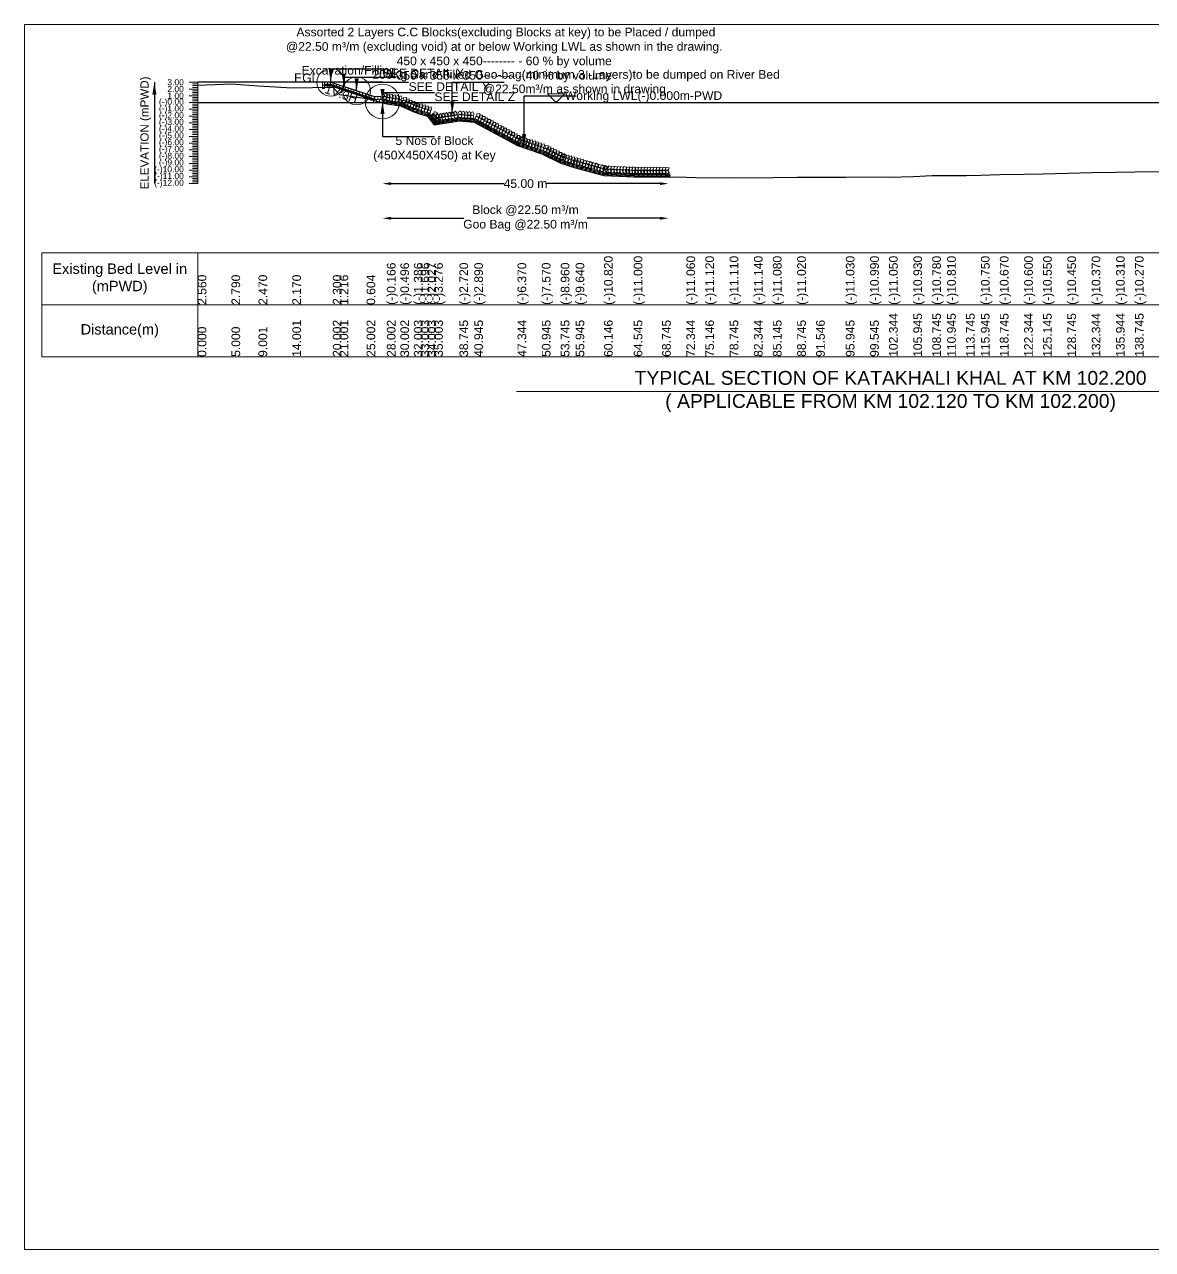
# Model space of a CAD drawing. Header units: inches. Extents: x 89000 to 845000, y -7071 to 31.
# Drawn here: x 265000 to 271512, y -7071 to 0 of the extents above; entities that cross this region are included whole.
import ezdxf

# ---------------------------------------------------------------- set-up
doc = ezdxf.new("R2010")
doc.units = ezdxf.units.IN
doc.header["$LTSCALE"] = 7
doc.header["$MEASUREMENT"] = 0
for name, color, linetype, lineweight in [('Cross section Data Border', 7, 'Continuous', 9), ('Cross Section Labels', 7, 'Continuous', 9), ('Existing_Bed_Level for Xsection', 7, 'Continuous', 25), ('Long Section Labels', 7, 'Continuous', 9)]:
    doc.layers.add(name, color=color, linetype=linetype, lineweight=lineweight)
doc.styles.get("Standard").update_dxf_attribs({"font": 'arial.ttf'})
doc.dimstyles.new('Appron Lebeling Style', dxfattribs={"dimtxt": 50, "dimasz": 50, "dimexe": 0.18, "dimexo": 0.0625, "dimgap": 0.09, "dimtad": 0, "dimtih": 1, "dimtoh": 1, "dimdec": 4, "dimzin": 0, "dimdsep": 46, "dimtxsty": 'Standard', "dimcen": 0.09, "dimse1": 1, "dimse2": 1, "dimadec": 0, "dimazin": 0, "dimtfac": 1, "dimtdec": 4, "dimtofl": 0, "dimtmove": 0, "dimatfit": 3, "dimfxl": 1, "dimtolj": 1, "dimtzin": 0, "dimarcsym": 0})
doc.dimstyles.get("Standard").update_dxf_attribs({"dimtxt": 0.18, "dimasz": 0.18, "dimexe": 0.18, "dimexo": 0.0625, "dimgap": 0.09, "dimtad": 0, "dimtih": 1, "dimtoh": 1, "dimdec": 4, "dimzin": 0, "dimdsep": 46, "dimtxsty": 'Standard', "dimcen": 0.09, "dimadec": 0, "dimazin": 0, "dimtfac": 1, "dimtdec": 4, "dimtofl": 0, "dimtmove": 0, "dimatfit": 3, "dimfxl": 1, "dimtolj": 1, "dimtzin": 0, "dimarcsym": 0})

# ---------------------------------------------------------------- blocks, each defined once
blk = doc.blocks.new('*D285')
at = {"layer": 'Cross Section Labels', "color": 0, "lineweight": -2, "transparency": 16777216}
for p, q in [((267116.9, -918.5), (267768.9, -918.5)), ((268668.1, -918.5), (268016.1, -918.5))]:
    blk.add_line(p, q, dxfattribs=at)
at = {"layer": 'Cross Section Labels', "color": 0, "transparency": 16777216}
for points in [[(267116.9, -910.2), (267116.9, -926.9), (267066.9, -918.5)], [(268668.1, -910.2), (268668.1, -926.9), (268718.1, -918.5)]]:
    blk.add_solid(points, dxfattribs=at)
at = {"layer": 'Defpoints', "color": 0, "transparency": 16777216}
for p in [(267066.9, -450.5), (268718.1, -880.2), (268718.1, -918.5)]:
    blk.add_point(p, dxfattribs=at)
at = {"layer": 'Cross Section Labels', "color": 0, "transparency": 16777216, "insert": (267892.5, -918.5), "char_height": 50, "attachment_point": 5}
blk.add_mtext('\\A1;45.00 m', dxfattribs=at)
blk = doc.blocks.new('*D286')
at = {"layer": 'Cross Section Labels', "color": 0, "lineweight": -2, "transparency": 16777216}
for p, q in [((267116.9, -1118.5), (267536.9, -1118.5)), ((268668.1, -1118.5), (268248.1, -1118.5))]:
    blk.add_line(p, q, dxfattribs=at)
at = {"layer": 'Cross Section Labels', "color": 0, "transparency": 16777216}
for points in [[(267116.9, -1110.2), (267116.9, -1126.9), (267066.9, -1118.5)], [(268668.1, -1110.2), (268668.1, -1126.9), (268718.1, -1118.5)]]:
    blk.add_solid(points, dxfattribs=at)
at = {"layer": 'Defpoints', "color": 0, "transparency": 16777216}
for p in [(267066.9, -450.5), (268718.1, -880.2), (268718.1, -1118.5)]:
    blk.add_point(p, dxfattribs=at)
at = {"layer": 'Cross Section Labels', "color": 0, "transparency": 16777216, "insert": (267892.5, -1118.5), "char_height": 50, "attachment_point": 5}
blk.add_mtext('\\A1;Block @22.50 m³/m ^JGoo Bag @22.50 m³/m ', dxfattribs=at)

msp = doc.modelspace()

# ---------------------------------------------------------------- linework, layer by layer
at = {"layer": 'Cross section Data Border'}
msp.add_lwpolyline([(265100, -1318.54), (274100.64729, -1318.54), (274100.64729, -1918.54), (265100, -1918.54)], close=True, dxfattribs=at)
for points in [[(266000, -1318.54), (266000, -1918.54)], [(265100, -1618.54), (274100.64729, -1618.54)]]:
    msp.add_lwpolyline(points, dxfattribs=at)
at = {"layer": 'Cross Section Labels'}
for points in [[(265000, 0), (275000, 0), (275000, -7071), (265000, -7071)], [(268069.8584, -450.54), (268119.8584, -400.54), (268019.8584, -400.54)]]:
    msp.add_lwpolyline(points, close=True, dxfattribs=at)
msp.add_lwpolyline([(267840.32365, -2118.54), (270000.32365, -2118.54), (272160.32365, -2118.54)], dxfattribs=at)
for centre, radius in [((266768.5084, -333.54), 80), ((266917.6834, -383.265), 80), ((267066.8584, -444.69), 100)]:
    msp.add_circle(centre, radius, dxfattribs=at)
at = {"layer": 'Existing_Bed_Level for Xsection'}
for points in [[(267066.8584, -333.54), (266000, -333.54)], [(266000, -350.7), (266195.01562, -341.73), (266351.03748, -354.21), (266546.0531, -365.91), (266780.06248, -360.84), (266819.05623, -403.116), (266975.07809, -426.984), (267092.08278, -457.014), (267170.09371, -469.884), (267248.10464, -504.594), (267287.0984, -516.684), (267326.11557, -529.593), (267365.10933, -578.304), (267511.05516, -556.62), (267596.84546, -563.25), (267846.43057, -698.97), (267986.8425, -745.77), (268096.04824, -799.98), (268181.84142, -826.5), (268345.68809, -872.52), (268517.27354, -879.54), (268681.04434, -879.54), (268821.4305, -881.88), (268930.67657, -884.22), (269071.04257, -883.83), (269211.43048, -885), (269320.67115, -882.66), (269461.04119, -880.32), (269570.31277, -880.32), (269741.83681, -880.71), (269882.25836, -879.15), (269991.43046, -881.49), (270131.8362, -876.81), (270241.0392, -870.96), (270326.83594, -872.13), (270436.03881, -870.96), (270521.8357, -869.79), (270631.03846, -866.67), (270771.43044, -863.94), (270880.65811, -861.99), (271021.03783, -858.09), (271161.43044, -854.97), (271301.83491, -852.63), (271411.03729, -851.07), (271551.43043, -848.73)], [(267022.9834, -418.365), (266770.30961, -334.14041), (266768.5084, -333.54), (266766.60975, -333.54), (266731.50975, -333.54)], [(266731.50975, -345.24), (266766.60975, -345.24), (267022.9834, -430.69788)], [(266731.50975, -349.14), (266765.97686, -349.14), (267017.52686, -432.99)], [(266731.50975, -353.04), (266765.34398, -353.04), (267014.2084, -435.9948)], [(266000, -450.54), (274000.64729, -450.54)]]:
    msp.add_lwpolyline(points, dxfattribs=at)
at = {"layer": 'Long Section Labels'}
for points in [[(266000, -333.54), (265950, -333.54)], [(266000, -343.29), (265970, -343.29)], [(266000, -353.04), (265970, -353.04)], [(266000, -918.54), (266000, -879.54), (266000, -840.54), (266000, -801.54), (266000, -762.54), (266000, -723.54), (266000, -684.54), (266000, -645.54), (266000, -606.54), (266000, -567.54), (266000, -528.54), (266000, -489.54), (266000, -450.54), (266000, -411.54), (266000, -372.54), (266000, -333.54)], [(266000, -372.54), (265950, -372.54)], [(266000, -411.54), (265950, -411.54)], [(266000, -362.79), (265970, -362.79)], [(266000, -382.29), (265970, -382.29)], [(266000, -392.04), (265970, -392.04)], [(266000, -401.79), (265970, -401.79)], [(266000, -421.29), (265970, -421.29)], [(266000, -450.54), (265950, -450.54)], [(266000, -489.54), (265950, -489.54)], [(266000, -431.04), (265970, -431.04)], [(266000, -440.79), (265970, -440.79)], [(266000, -460.29), (265970, -460.29)], [(266000, -470.04), (265970, -470.04)], [(266000, -479.79), (265970, -479.79)], [(266000, -528.54), (265950, -528.54)], [(266000, -499.29), (265970, -499.29)], [(266000, -509.04), (265970, -509.04)], [(266000, -518.79), (265970, -518.79)], [(266000, -538.29), (265970, -538.29)], [(266000, -548.04), (265970, -548.04)], [(266000, -557.79), (265970, -557.79)], [(266000, -567.54), (265950, -567.54)], [(266000, -606.54), (265950, -606.54)], [(266000, -577.29), (265970, -577.29)], [(266000, -587.04), (265970, -587.04)], [(266000, -596.79), (265970, -596.79)], [(266000, -616.29), (265970, -616.29)], [(266000, -626.04), (265970, -626.04)], [(266000, -635.79), (265970, -635.79)], [(266000, -645.54), (265950, -645.54)], [(266000, -684.54), (265950, -684.54)], [(266000, -655.29), (265970, -655.29)], [(266000, -665.04), (265970, -665.04)], [(266000, -674.79), (265970, -674.79)], [(266000, -694.29), (265970, -694.29)], [(266000, -704.04), (265970, -704.04)], [(266000, -723.54), (265950, -723.54)], [(266000, -762.54), (265950, -762.54)], [(266000, -713.79), (265970, -713.79)], [(266000, -733.29), (265970, -733.29)], [(266000, -743.04), (265970, -743.04)], [(266000, -752.79), (265970, -752.79)], [(266000, -772.29), (265970, -772.29)], [(266000, -801.54), (265950, -801.54)], [(266000, -840.54), (265950, -840.54)], [(266000, -782.04), (265970, -782.04)], [(266000, -791.79), (265970, -791.79)], [(266000, -811.29), (265970, -811.29)], [(266000, -821.04), (265970, -821.04)], [(266000, -830.79), (265970, -830.79)], [(266000, -879.54), (265950, -879.54)], [(266000, -918.54), (265950, -918.54)], [(266000, -850.29), (265970, -850.29)], [(266000, -860.04), (265970, -860.04)], [(266000, -869.79), (265970, -869.79)], [(266000, -889.29), (265970, -889.29)], [(266000, -899.04), (265970, -899.04)], [(266000, -908.79), (265970, -908.79)]]:
    msp.add_lwpolyline(points, dxfattribs=at)
for points in [[(266731.50975, -333.54), (266719.80975, -333.54), (266719.80975, -351.09), (266731.50975, -351.09)], [(266731.50975, -351.09), (266719.80975, -351.09), (266719.80975, -368.64), (266731.50975, -368.64)], [(266749.05975, -333.54), (266731.50975, -333.54), (266731.50975, -345.24), (266749.05975, -345.24)], [(266766.60975, -333.54), (266749.05975, -333.54), (266749.05975, -345.24), (266766.60975, -345.24)], [(266786.959, -339.6902), (266770.30961, -334.14041), (266766.60975, -345.24), (266783.25914, -350.7898)], [(266803.6084, -345.24), (266786.959, -339.6902), (266783.25914, -350.7898), (266799.90853, -356.33959)], [(266820.25779, -350.7898), (266803.6084, -345.24), (266799.90853, -356.33959), (266816.55792, -361.88939)], [(266836.90718, -356.33959), (266820.25779, -350.7898), (266816.55792, -361.88939), (266833.20731, -367.43919)], [(266853.55657, -361.88939), (266836.90718, -356.33959), (266833.20731, -367.43919), (266849.85671, -372.98899)], [(266870.20596, -367.43919), (266853.55657, -361.88939), (266849.85671, -372.98899), (266866.5061, -378.53878)], [(266886.85536, -372.98899), (266870.20596, -367.43919), (266866.5061, -378.53878), (266883.15549, -384.08858)], [(266903.50475, -378.53878), (266886.85536, -372.98899), (266883.15549, -384.08858), (266899.80488, -389.63838)], [(266920.15414, -384.08858), (266903.50475, -378.53878), (266899.80488, -389.63838), (266916.45427, -395.18818)], [(266936.80353, -389.63838), (266920.15414, -384.08858), (266916.45427, -395.18818), (266933.10367, -400.73797)], [(266953.45292, -395.18818), (266936.80353, -389.63838), (266933.10367, -400.73797), (266949.75306, -406.28777)], [(266970.10231, -400.73797), (266953.45292, -395.18818), (266949.75306, -406.28777), (266966.40245, -411.83757)], [(266986.75171, -406.28777), (266970.10231, -400.73797), (266966.40245, -411.83757), (266983.05184, -417.38736)], [(267003.4011, -411.83757), (266986.75171, -406.28777), (266983.05184, -417.38736), (266999.70123, -422.93716)], [(267020.05049, -417.38736), (267003.4011, -411.83757), (266999.70123, -422.93716), (267016.35063, -428.48696)], [(267040.5334, -415.44), (267022.9834, -415.44), (267022.9834, -432.99), (267040.5334, -432.99)], [(267058.0834, -415.44), (267040.5334, -415.44), (267040.5334, -432.99), (267058.0834, -432.99)], [(267091.16403, -416.08739), (267073.61504, -416.27633), (267073.80399, -433.82532), (267091.35297, -433.63637)], [(267092.94436, -397.14886), (267076.03848, -401.85987), (267080.74948, -418.76575), (267097.65537, -414.05475)], [(267104.89763, -419.18201), (267087.43269, -420.90782), (267089.1585, -438.37276), (267106.62344, -436.64695)], [(267105.01178, -400.16033), (267088.58367, -406.33446), (267094.75781, -422.76257), (267111.18591, -416.58843)], [(267122.21356, -422.03874), (267104.74862, -423.76455), (267106.47443, -441.22949), (267123.93937, -439.50368)], [(267122.32771, -403.01706), (267105.89961, -409.19119), (267112.07374, -425.61929), (267128.50184, -419.44516)], [(267139.64365, -405.87379), (267123.21554, -412.04792), (267129.38968, -428.47602), (267145.81778, -422.30189)], [(267156.95958, -408.73052), (267140.53148, -414.90465), (267146.70561, -431.33275), (267163.13371, -425.15862)], [(267174.27552, -411.58725), (267157.84741, -417.76138), (267164.02155, -434.18948), (267180.44965, -428.01535)], [(267204.88714, -421.66402), (267187.43263, -423.49228), (267189.2609, -440.94679), (267206.71541, -439.11853)], [(267031.7584, -432.99), (267014.2084, -432.99), (267014.2084, -450.54), (267031.7584, -450.54)], [(267049.3084, -432.99), (267031.7584, -432.99), (267031.7584, -450.54), (267049.3084, -450.54)], [(267066.8584, -432.99), (267049.3084, -432.99), (267049.3084, -450.54), (267066.8584, -450.54)], [(267139.5295, -424.89547), (267122.06456, -426.62128), (267123.79037, -444.08621), (267141.25531, -442.36041)], [(267156.84543, -427.7522), (267139.38049, -429.478), (267141.1063, -446.94294), (267158.57124, -445.21713)], [(267174.16137, -430.60892), (267156.69643, -432.33473), (267158.42224, -449.79967), (267175.88718, -448.07386)], [(267199.97613, -440.04116), (267182.64098, -437.30342), (267179.90324, -454.63857), (267197.23839, -457.37631)], [(267216.01058, -447.17549), (267198.67544, -444.43776), (267195.9377, -461.7729), (267213.27285, -464.51064)], [(267220.9216, -428.79835), (267203.46709, -430.62662), (267205.29535, -448.08113), (267222.74986, -446.25286)], [(267232.04504, -454.30983), (267214.70989, -451.57209), (267211.97216, -468.90724), (267229.3073, -471.64497)], [(267236.95606, -435.93269), (267219.50154, -437.76095), (267221.32981, -455.21546), (267238.78432, -453.3872)], [(267248.0795, -461.44416), (267230.74435, -458.70642), (267228.00661, -476.04157), (267245.34176, -478.77931)], [(267252.99051, -443.06702), (267235.536, -444.89528), (267237.36426, -462.34979), (267254.81878, -460.52153)], [(267264.11395, -468.57849), (267246.77881, -465.84076), (267244.04107, -483.1759), (267261.37622, -485.91364)], [(267269.02497, -450.20135), (267251.57046, -452.02962), (267253.39872, -469.48413), (267270.85323, -467.65586)], [(267276.52599, -472.14169), (267258.98909, -471.46353), (267258.31094, -489.00043), (267275.84783, -489.67858)], [(267279.23966, -453.31423), (267262.1217, -457.18438), (267265.99185, -474.30234), (267283.10981, -470.43218)], [(267293.28876, -477.33898), (267275.75187, -476.66083), (267275.07371, -494.19772), (267292.61061, -494.87587)], [(267296.00243, -458.51152), (267278.88448, -462.38167), (267282.75463, -479.49963), (267299.87258, -475.62948)], [(267310.69167, -482.97538), (267293.1707, -481.9665), (267292.16181, -499.48748), (267309.68279, -500.49636)], [(267313.76005, -464.20246), (267296.57213, -467.74898), (267300.11865, -484.93691), (267317.30657, -481.39039)], [(267327.35342, -488.48799), (267309.83244, -487.47911), (267308.82356, -505.00008), (267326.34453, -506.00897)], [(267330.4218, -469.71507), (267313.23387, -473.26159), (267316.78039, -490.44952), (267333.96832, -486.903)], [(267344.01516, -494.0006), (267326.49418, -492.99172), (267325.4853, -510.51269), (267343.00628, -511.52157)], [(267347.08354, -475.22768), (267329.89562, -478.7742), (267333.44214, -495.96213), (267350.63006, -492.41561)], [(267371.48548, -523.2015), (267357.34339, -512.80901), (267346.9509, -526.95109), (267361.09298, -537.34359)], [(267367.07464, -519.17319), (267353.32398, -530.07832), (267364.22912, -543.82898), (267377.97977, -532.92384)], [(267372.78682, -537.31729), (267356.68783, -544.30478), (267363.67532, -560.40377), (267379.77431, -553.41628)], [(267382.45315, -536.90233), (267368.31107, -526.50983), (267357.91857, -540.65191), (267372.06066, -551.04441)], [(267384.28705, -509.13179), (267367.94218, -502.74058), (267361.55097, -519.08545), (267377.89584, -525.47666)], [(267393.42083, -550.60315), (267379.27875, -540.21065), (267368.88625, -554.35273), (267383.02833, -564.74523)], [(267384.43408, -516.594), (267370.68343, -527.49913), (267381.58856, -541.24979), (267395.33922, -530.34465)], [(267395.25473, -522.83261), (267378.90985, -516.4414), (267372.51864, -532.78627), (267388.86352, -539.17748)], [(267390.14626, -534.7381), (267374.04727, -541.72559), (267381.03476, -557.82458), (267397.13375, -550.83708)], [(267406.22241, -536.53343), (267389.87753, -530.14222), (267383.48632, -546.4871), (267399.8312, -552.87831)], [(267401.79353, -514.01481), (267388.04287, -524.91994), (267398.94801, -538.6706), (267412.69866, -527.76546)], [(267407.50571, -532.1589), (267391.40672, -539.1464), (267398.39421, -555.24539), (267414.4932, -548.25789)], [(267419.15297, -511.43562), (267405.40231, -522.34075), (267416.30745, -536.09141), (267430.0581, -525.18627)], [(267424.86515, -529.57971), (267408.76616, -536.5672), (267415.75365, -552.66619), (267431.85264, -545.6787)], [(267436.51241, -508.85642), (267422.76176, -519.76156), (267433.66689, -533.51221), (267447.41755, -522.60708)], [(267442.22459, -527.00052), (267426.1256, -533.98801), (267433.11309, -550.087), (267449.21208, -543.09951)], [(267453.87186, -506.27723), (267440.1212, -517.18237), (267451.02634, -530.93302), (267464.77699, -520.02789)], [(267459.58404, -524.42133), (267443.48505, -531.40882), (267450.47254, -547.50781), (267466.57153, -540.52032)], [(267471.2313, -503.69804), (267457.48064, -514.60318), (267468.38578, -528.35383), (267482.13643, -517.4487)], [(267476.94348, -521.84214), (267460.84449, -528.82963), (267467.83198, -544.92862), (267483.93097, -537.94113)], [(267488.59074, -501.11885), (267474.84009, -512.02399), (267485.74522, -525.77464), (267499.49588, -514.86951)], [(267494.30292, -519.26295), (267478.20393, -526.25044), (267485.19142, -542.34943), (267501.29041, -535.36194)], [(267519.01529, -498.86168), (267503.18106, -506.43003), (267510.74941, -522.26425), (267526.58363, -514.69591)], [(267520.54254, -517.8223), (267503.29159, -521.04835), (267506.51764, -538.29929), (267523.76859, -535.07324)], [(267536.51311, -500.21394), (267520.67889, -507.78228), (267528.24723, -523.61651), (267544.08146, -516.04817)], [(267538.04036, -519.17455), (267520.78942, -522.4006), (267524.01547, -539.65155), (267541.26641, -536.4255)], [(267554.01094, -501.5662), (267538.17671, -509.13454), (267545.74506, -524.96877), (267561.57928, -517.40042)], [(267555.53819, -520.52681), (267538.28724, -523.75286), (267541.51329, -541.00381), (267558.76424, -537.77776)], [(267571.50876, -502.91846), (267555.67454, -510.4868), (267563.24288, -526.32102), (267579.07711, -518.75268)], [(267573.03601, -521.87907), (267555.78507, -525.10512), (267559.01112, -542.35606), (267576.26206, -539.13001)], [(267589.00659, -504.27071), (267573.17236, -511.83906), (267580.74071, -527.67328), (267596.57493, -520.10494)], [(267590.53384, -523.23133), (267573.28289, -526.45738), (267576.50894, -543.70832), (267593.75989, -540.48227)], [(267622.85464, -532.52956), (267605.79135, -528.42513), (267601.68691, -545.48842), (267618.75021, -549.59286)], [(267629.20818, -514.59998), (267611.66364, -515.03768), (267612.10134, -532.58222), (267629.64588, -532.14452)], [(267638.27254, -540.91354), (267621.20924, -536.80911), (267617.1048, -553.8724), (267634.1681, -557.97684)], [(267644.62607, -522.98396), (267627.08153, -523.42166), (267627.51923, -540.9662), (267645.06377, -540.5285)], [(267653.69043, -549.29752), (267636.62713, -545.19308), (267632.5227, -562.25638), (267649.58599, -566.36082)], [(267660.04396, -531.36794), (267642.49942, -531.80564), (267642.93712, -549.35018), (267660.48166, -548.91248)], [(267669.10832, -557.6815), (267652.04502, -553.57706), (267647.94059, -570.64036), (267665.00389, -574.7448)], [(267675.46185, -539.75192), (267657.91731, -540.18962), (267658.35501, -557.73416), (267675.89955, -557.29646)], [(267684.52621, -566.06548), (267667.46291, -561.96104), (267663.35848, -579.02434), (267680.42178, -583.12878)], [(267690.87974, -548.1359), (267673.3352, -548.5736), (267673.77291, -566.11814), (267691.31745, -565.68044)], [(267706.29764, -556.51987), (267688.7531, -556.95758), (267689.1908, -574.50212), (267706.73534, -574.06442)], [(267721.71553, -564.90385), (267704.17099, -565.34156), (267704.60869, -582.8861), (267722.15323, -582.44839)], [(267699.9441, -574.44946), (267682.88081, -570.34502), (267678.77637, -587.40832), (267695.83967, -591.51275)], [(267715.362, -582.83344), (267698.2987, -578.729), (267694.19426, -595.7923), (267711.25756, -599.89673)], [(267730.77989, -591.21742), (267713.71659, -587.11298), (267709.61216, -604.17628), (267726.67545, -608.28071)], [(267737.13342, -573.28783), (267719.58888, -573.72553), (267720.02658, -591.27008), (267737.57112, -590.83237)], [(267746.19778, -599.60139), (267729.13448, -595.49696), (267725.03005, -612.56026), (267742.09335, -616.66469)], [(267752.55131, -581.67181), (267735.00677, -582.10951), (267735.44447, -599.65406), (267752.98901, -599.21635)], [(267761.61567, -607.98537), (267744.55237, -603.88094), (267740.44794, -620.94424), (267757.51124, -625.04867)], [(267767.9692, -590.05579), (267750.42466, -590.49349), (267750.86237, -608.03803), (267768.40691, -607.60033)], [(267777.03356, -616.36935), (267759.97027, -612.26492), (267755.86583, -629.32822), (267772.92913, -633.43265)], [(267783.3871, -598.43977), (267765.84256, -598.87747), (267766.28026, -616.42201), (267783.8248, -615.98431)], [(267792.45146, -624.75333), (267775.38816, -620.6489), (267771.28372, -637.71219), (267788.34702, -641.81663)], [(267798.80499, -606.82375), (267781.26045, -607.26145), (267781.69815, -624.80599), (267799.24269, -624.36829)], [(267807.86935, -633.13731), (267790.80605, -629.03288), (267786.70162, -646.09617), (267803.76491, -650.20061)], [(267814.22288, -615.20773), (267796.67834, -615.64543), (267797.11604, -633.18997), (267814.66058, -632.75227)], [(267829.64077, -623.59171), (267812.09623, -624.02941), (267812.53393, -641.57395), (267830.07847, -641.13625)], [(267845.05866, -631.97569), (267827.51412, -632.41339), (267827.95183, -649.95793), (267845.49637, -649.52023)], [(267823.28724, -641.52129), (267806.22394, -637.41686), (267802.11951, -654.48015), (267819.18281, -658.58459)], [(267838.70513, -649.90527), (267821.64183, -645.80083), (267817.5374, -662.86413), (267834.6007, -666.96857)], [(267852.09258, -655.77756), (267834.54804, -656.21526), (267834.98574, -673.7598), (267852.53028, -673.3221)], [(267860.47656, -640.35967), (267842.93202, -640.79737), (267843.36972, -658.34191), (267860.91426, -657.90421)], [(267867.51047, -664.16154), (267849.96593, -664.59924), (267850.40363, -682.14378), (267867.94817, -681.70608)], [(267875.89445, -648.74365), (267858.34991, -649.18135), (267858.78761, -666.72589), (267876.33215, -666.28819)], [(267877.72704, -666.55283), (267860.53133, -670.0614), (267864.03991, -687.25711), (267881.23561, -683.74854)], [(267883.27641, -649.9033), (267866.08071, -653.41187), (267869.58928, -670.60758), (267886.78499, -667.099)], [(267894.37658, -672.1022), (267877.18087, -675.61077), (267880.68944, -692.80648), (267897.88515, -689.29791)], [(267899.92595, -655.45267), (267882.73024, -658.96124), (267886.23881, -676.15695), (267903.43452, -672.64838)], [(267911.02611, -677.65157), (267893.8304, -681.16015), (267897.33897, -698.35586), (267914.53468, -694.84728)], [(267916.57548, -661.00204), (267899.37977, -664.51061), (267902.88835, -681.70632), (267920.08405, -678.19775)], [(267927.67564, -683.20095), (267910.47993, -686.70952), (267913.98851, -703.90523), (267931.18422, -700.39666)], [(267933.22501, -666.55141), (267916.02931, -670.05999), (267919.53788, -687.2557), (267936.73359, -683.74712)], [(267944.32518, -688.75032), (267927.12947, -692.25889), (267930.63804, -709.4546), (267947.83375, -705.94603)], [(267949.87455, -672.10079), (267932.67884, -675.60936), (267936.18741, -692.80507), (267953.38312, -689.2965)], [(267960.97471, -694.29969), (267943.779, -697.80827), (267947.28757, -715.00397), (267964.48328, -711.4954)], [(267966.52408, -677.65016), (267949.32837, -681.15873), (267952.83695, -698.35444), (267970.03265, -694.84587)], [(267977.62424, -699.84907), (267960.42853, -703.35764), (267963.93711, -720.55335), (267981.13282, -717.04477)], [(267983.17361, -683.19953), (267965.97791, -686.70811), (267969.48648, -703.90381), (267986.68219, -700.39524)], [(267994.27378, -705.39844), (267977.07807, -708.90701), (267980.58664, -726.10272), (267997.78235, -722.59415)], [(267999.82315, -688.7489), (267982.62744, -692.25748), (267986.13601, -709.45319), (268003.33172, -705.94461)], [(268023.32035, -698.90154), (268005.80432, -699.99305), (268006.89583, -717.50907), (268024.41186, -716.41756)], [(268039.0401, -706.70486), (268021.52407, -707.79637), (268022.61559, -725.3124), (268040.13161, -724.22089)], [(268015.51702, -714.62129), (267998.001, -715.7128), (267999.09251, -733.22883), (268016.60853, -732.13732)], [(268031.23677, -722.42462), (268013.72075, -723.51613), (268014.81226, -741.03215), (268032.32829, -739.94064)], [(268046.95653, -730.22794), (268029.4405, -731.31945), (268030.53201, -748.83548), (268048.04804, -747.74396)], [(268054.75985, -714.50819), (268037.24383, -715.5997), (268038.33534, -733.11572), (268055.85136, -732.02421)], [(268062.67628, -738.03126), (268045.16026, -739.12278), (268046.25177, -756.6388), (268063.76779, -755.54729)], [(268070.4796, -722.31151), (268052.96358, -723.40302), (268054.05509, -740.91905), (268071.57112, -739.82754)], [(268078.39603, -745.83459), (268060.88001, -746.9261), (268061.97152, -764.44212), (268079.48754, -763.35061)], [(268086.19936, -730.11484), (268068.68333, -731.20635), (268069.77484, -748.72237), (268087.29087, -747.63086)], [(268094.11579, -753.63791), (268076.59976, -754.72942), (268077.69127, -772.24545), (268095.2073, -771.15394)], [(268101.91911, -737.91816), (268084.40309, -739.00967), (268085.4946, -756.5257), (268103.01062, -755.43418)], [(268109.83554, -761.44124), (268092.31951, -762.53275), (268093.41103, -780.04877), (268110.92705, -778.95726)], [(268117.63886, -745.72148), (268100.12284, -746.813), (268101.21435, -764.32902), (268118.73037, -763.23751)], [(268120.2478, -764.91271), (268103.13314, -768.79745), (268107.01789, -785.9121), (268124.13254, -782.02736)], [(268125.4308, -748.14551), (268108.31615, -752.03025), (268112.20089, -769.1449), (268129.31554, -765.26016)], [(268137.015, -770.09571), (268119.90034, -773.98045), (268123.78509, -791.0951), (268140.89974, -787.21036)], [(268142.198, -753.32851), (268125.08335, -757.21325), (268128.96809, -774.3279), (268146.08274, -770.44316)], [(268153.7822, -775.27871), (268136.66754, -779.16345), (268140.55229, -796.27811), (268157.66694, -792.39336)], [(268158.9652, -758.51151), (268141.85055, -762.39625), (268145.73529, -779.51091), (268162.84994, -775.62616)], [(268175.7324, -763.69451), (268158.61775, -767.57926), (268162.50249, -784.69391), (268179.61714, -780.80917)], [(268192.4996, -768.87752), (268175.38495, -772.76226), (268179.26969, -789.87691), (268196.38434, -785.99217)], [(268207.89526, -773.36575), (268190.8873, -777.69379), (268195.21534, -794.70175), (268212.2233, -790.37371)], [(268170.5494, -780.46171), (268153.43474, -784.34646), (268157.31949, -801.46111), (268174.43414, -797.57637)], [(268187.3166, -785.64472), (268170.20194, -789.52946), (268174.08669, -806.64411), (268191.20134, -802.75937)], [(268203.14959, -790.26194), (268186.14163, -794.58998), (268190.46967, -811.59793), (268207.47763, -807.2699)], [(268220.04577, -795.00761), (268203.03782, -799.33565), (268207.36586, -816.34361), (268224.37381, -812.01557)], [(268224.79145, -778.11143), (268207.78349, -782.43946), (268212.11153, -799.44742), (268229.11948, -795.11938)], [(268236.94196, -799.75328), (268219.934, -804.08132), (268224.26204, -821.08928), (268241.27, -816.76124)], [(268241.68763, -782.8571), (268224.67968, -787.18513), (268229.00771, -804.19309), (268246.01567, -799.86505)], [(268253.83815, -804.49895), (268236.83019, -808.82699), (268241.15823, -825.83495), (268258.16618, -821.50691)], [(268264.26908, -795.20559), (268249.17869, -786.24554), (268240.21864, -801.33594), (268255.30903, -810.29599)], [(268270.73433, -809.24463), (268253.72638, -813.57266), (268258.05441, -830.58062), (268275.06237, -826.25258)], [(268281.16527, -799.95126), (268266.07487, -790.99121), (268257.11482, -806.08161), (268272.20522, -815.04166)], [(268287.63052, -813.9903), (268270.62256, -818.31833), (268274.9506, -835.32629), (268291.95856, -830.99825)], [(268298.06145, -804.69694), (268282.97106, -795.73689), (268274.01101, -810.82728), (268289.1014, -819.78733)], [(268304.52671, -818.73597), (268287.51875, -823.06401), (268291.84679, -840.07196), (268308.85474, -835.74392)], [(268314.95764, -809.44261), (268299.86724, -800.48256), (268290.9072, -815.57295), (268305.99759, -824.533)], [(268321.42289, -823.48164), (268304.41493, -827.80968), (268308.74297, -844.81763), (268325.75093, -840.4896)], [(268331.85383, -814.18828), (268316.76343, -805.22823), (268307.80338, -820.31862), (268322.89378, -829.27867)], [(268338.31908, -828.22731), (268321.31112, -832.55535), (268325.63916, -849.56331), (268342.64712, -845.23527)], [(268348.75001, -818.93395), (268333.65962, -809.9739), (268324.69957, -825.0643), (268339.78996, -834.02434)], [(268355.21526, -832.97298), (268338.20731, -837.30102), (268342.53534, -854.30898), (268359.5433, -849.98094)], [(268365.6462, -823.67962), (268350.5558, -814.71957), (268341.59575, -829.80997), (268356.68615, -838.77002)], [(268363.36479, -832.55924), (268347.81516, -840.6963), (268355.95222, -856.24593), (268371.50184, -848.10887)], [(268371.36887, -821.10911), (268354.61777, -815.8743), (268349.38296, -832.6254), (268366.13406, -837.86021)], [(268380.90012, -833.27666), (268365.35049, -841.41372), (268373.48755, -856.96334), (268389.03717, -848.82628)], [(268388.9042, -821.82652), (268372.1531, -816.59172), (268366.91829, -833.34281), (268383.66939, -838.57762)], [(268398.43545, -833.99408), (268382.88582, -842.13113), (268391.02288, -857.68076), (268406.5725, -849.5437)], [(268406.43953, -822.54394), (268389.68843, -817.30913), (268384.45363, -834.06023), (268401.20472, -839.29504)], [(268415.97078, -834.71149), (268400.42115, -842.84855), (268408.55821, -858.39817), (268424.10783, -850.26111)], [(268423.97486, -823.26136), (268407.22376, -818.02655), (268401.98896, -834.77765), (268418.74005, -840.01245)], [(268433.50611, -835.42891), (268417.95648, -843.56596), (268426.09354, -859.11559), (268441.64316, -850.97853)], [(268441.51019, -823.97877), (268424.75909, -818.74396), (268419.52429, -835.49506), (268436.27538, -840.72987)], [(268451.04144, -836.14632), (268435.49181, -844.28338), (268443.62887, -859.833), (268459.17849, -851.69595)], [(268459.04552, -824.69619), (268442.29442, -819.46138), (268437.05962, -836.21248), (268453.81071, -841.44728)], [(268468.57677, -836.86374), (268453.02714, -845.00079), (268461.1642, -860.55042), (268476.71383, -852.41336)], [(268476.58085, -825.4136), (268459.82976, -820.17879), (268454.59495, -836.92989), (268471.34605, -842.1647)], [(268486.1121, -837.58115), (268470.56248, -845.71821), (268478.69953, -861.26783), (268494.24916, -853.13078)], [(268494.11618, -826.13102), (268477.36509, -820.89621), (268472.13028, -837.64731), (268488.88138, -842.88211)], [(268503.64743, -838.29857), (268488.09781, -846.43562), (268496.23486, -861.98525), (268511.78449, -853.84819)], [(268511.65151, -826.84843), (268494.90042, -821.61362), (268489.66561, -838.36472), (268506.41671, -843.59953)], [(268521.18276, -839.01598), (268505.63314, -847.15304), (268513.77019, -862.70266), (268529.31982, -854.56561)], [(268529.18684, -827.56585), (268512.43575, -822.33104), (268507.20094, -839.08214), (268523.95204, -844.31694)], [(268537.07294, -838.89005), (268521.86894, -847.65595), (268530.63484, -862.85995), (268545.83884, -854.09405)], [(268544.60227, -827.12229), (268527.65118, -822.57662), (268523.10551, -839.52771), (268540.05659, -844.07338)], [(268554.62294, -838.89005), (268539.41894, -847.65595), (268548.18484, -862.85995), (268563.38884, -854.09405)], [(268562.15227, -827.12229), (268545.20118, -822.57662), (268540.65551, -839.52771), (268557.60659, -844.07338)], [(268572.17294, -838.89005), (268556.96894, -847.65595), (268565.73484, -862.85995), (268580.93884, -854.09405)], [(268579.70227, -827.12229), (268562.75118, -822.57662), (268558.20551, -839.52771), (268575.15659, -844.07338)], [(268589.72294, -838.89005), (268574.51894, -847.65595), (268583.28484, -862.85995), (268598.48884, -854.09405)], [(268597.25227, -827.12229), (268580.30118, -822.57662), (268575.75551, -839.52771), (268592.70659, -844.07338)], [(268607.27294, -838.89005), (268592.06894, -847.65595), (268600.83484, -862.85995), (268616.03884, -854.09405)], [(268614.80227, -827.12229), (268597.85118, -822.57662), (268593.30551, -839.52771), (268610.25659, -844.07338)], [(268624.82294, -838.89005), (268609.61894, -847.65595), (268618.38484, -862.85995), (268633.58884, -854.09405)], [(268632.35227, -827.12229), (268615.40118, -822.57662), (268610.85551, -839.52771), (268627.80659, -844.07338)], [(268642.37294, -838.89005), (268627.16894, -847.65595), (268635.93484, -862.85995), (268651.13884, -854.09405)], [(268649.90227, -827.12229), (268632.95118, -822.57662), (268628.40551, -839.52771), (268645.35659, -844.07338)], [(268659.92294, -838.89005), (268644.71894, -847.65595), (268653.48484, -862.85995), (268668.68884, -854.09405)], [(268667.45227, -827.12229), (268650.50118, -822.57662), (268645.95551, -839.52771), (268662.90659, -844.07338)], [(268677.47294, -838.89005), (268662.26894, -847.65595), (268671.03484, -862.85995), (268686.23884, -854.09405)], [(268685.00227, -827.12229), (268668.05118, -822.57662), (268663.50551, -839.52771), (268680.45659, -844.07338)], [(268695.69847, -839.12867), (268680.35049, -847.63996), (268688.86178, -862.98793), (268704.20976, -854.47664)], [(268703.42287, -827.48803), (268686.5499, -822.66047), (268681.72235, -839.53345), (268698.59532, -844.361)], [(268713.24603, -839.42115), (268697.89805, -847.93244), (268706.40934, -863.28042), (268721.75732, -854.76913)], [(268720.97044, -827.78051), (268704.09746, -822.95296), (268699.26991, -839.82594), (268716.14289, -844.65349)]]:
    msp.add_lwpolyline(points, close=True, dxfattribs=at)
for centre, major_axis in [((267080.25424, -450.55569), (12.57174, -3.22662)), ((267081.90245, -444.13383), (12.57174, -3.22662)), ((267083.55066, -437.71196), (12.57174, -3.22662)), ((267105.34606, -455.84232), (12.8061, -2.11271)), ((267106.42527, -449.30075), (12.8061, -2.11271)), ((267107.50448, -442.75917), (12.8061, -2.11271)), ((267130.95825, -460.06774), (12.8061, -2.11271)), ((267132.03746, -453.52617), (12.8061, -2.11271)), ((267133.11667, -446.98459), (12.8061, -2.11271)), ((267156.57045, -464.29316), (12.8061, -2.11271)), ((267157.64965, -457.75159), (12.8061, -2.11271)), ((267158.72886, -451.21001), (12.8061, -2.11271)), ((267182.13591, -471.6137), (11.85837, -5.27624)), ((267184.83111, -465.55624), (11.85837, -5.27624)), ((267187.5263, -459.49878), (11.85837, -5.27624)), ((267205.85266, -482.16617), (11.85837, -5.27624)), ((267208.54785, -476.10871), (11.85837, -5.27624)), ((267211.24304, -470.05125), (11.85837, -5.27624)), ((267229.5694, -492.71864), (11.85837, -5.27624)), ((267232.26459, -486.66118), (11.85837, -5.27624)), ((267234.95978, -480.60372), (11.85837, -5.27624)), ((267255.05782, -496.33779), (12.397, -3.84369)), ((267257.02124, -490.00518), (12.397, -3.84369)), ((267281.81525, -497.69256), (12.397, -3.84369)), ((267253.0944, -502.67039), (12.397, -3.84369)), ((267277.88841, -510.35776), (12.397, -3.84369)), ((267279.85183, -504.02516), (12.397, -3.84369)), ((267302.65396, -518.3389), (12.32228, -4.07688)), ((267304.7365, -512.04446), (12.32228, -4.07688)), ((267306.81905, -505.75003), (12.32228, -4.07688)), ((267328.79677, -527.63783), (8.11121, -10.13252)), ((267333.97264, -523.49449), (8.11121, -10.13252)), ((267339.1485, -519.35114), (8.11121, -10.13252)), ((267345.01919, -547.90287), (8.11121, -10.13252)), ((267350.19505, -543.75953), (8.11121, -10.13252)), ((267355.37092, -539.61618), (8.11121, -10.13252)), ((267361.2416, -568.16791), (8.11121, -10.13252)), ((267366.41747, -564.02457), (8.11121, -10.13252)), ((267371.59333, -559.88122), (8.11121, -10.13252)), ((267378.13207, -559.61219), (12.83827, 1.90746)), ((267379.10643, -566.1702), (12.83827, 1.90746)), ((267403.80861, -555.79728), (12.83827, 1.90746)), ((267404.78297, -562.35529), (12.83827, 1.90746)), ((267405.75733, -568.91331), (12.83827, 1.90746)), ((267429.48516, -551.98237), (12.83827, 1.90746)), ((267430.45952, -558.54038), (12.83827, 1.90746)), ((267431.43388, -565.0984), (12.83827, 1.90746)), ((267455.1617, -548.16746), (12.83827, 1.90746)), ((267456.13606, -554.72547), (12.83827, 1.90746)), ((267457.11042, -561.28349), (12.83827, 1.90746)), ((267480.83825, -544.35255), (12.83827, 1.90746)), ((267481.81261, -550.91056), (12.83827, 1.90746)), ((267482.78697, -557.46858), (12.83827, 1.90746)), ((267506.51479, -540.53764), (12.83827, 1.90746)), ((267507.48915, -547.09565), (12.83827, 1.90746)), ((267508.46352, -553.65367), (12.83827, 1.90746)), ((267535.07057, -555.15106), (12.94061, -1.00007)), ((267535.58143, -548.54077), (12.94061, -1.00007)), ((267536.09228, -541.93048), (12.94061, -1.00007)), ((267560.9518, -557.1512), (12.94061, -1.00007)), ((267561.46266, -550.54091), (12.94061, -1.00007)), ((267561.97351, -543.93062), (12.94061, -1.00007)), ((267586.83303, -559.15134), (12.94061, -1.00007)), ((267587.34388, -552.54105), (12.94061, -1.00007)), ((267587.85474, -545.93076), (12.94061, -1.00007)), ((267612.18654, -567.81878), (11.40239, -6.20042)), ((267615.35382, -561.99425), (11.40239, -6.20042)), ((267618.5211, -556.16971), (11.40239, -6.20042)), ((267641.32588, -568.57055), (11.40239, -6.20042)), ((267380.08079, -572.72822), (12.83827, 1.90746)), ((267634.99132, -580.21962), (11.40239, -6.20042)), ((267638.1586, -574.39508), (11.40239, -6.20042)), ((267657.79609, -592.62046), (11.40239, -6.20042)), ((267660.96337, -586.79592), (11.40239, -6.20042)), ((267664.13065, -580.97138), (11.40239, -6.20042)), ((267680.60087, -605.02129), (11.40239, -6.20042)), ((267683.76815, -599.19676), (11.40239, -6.20042)), ((267686.93543, -593.37222), (11.40239, -6.20042)), ((267703.40564, -617.42213), (11.40239, -6.20042)), ((267706.57292, -611.59759), (11.40239, -6.20042)), ((267709.74021, -605.77306), (11.40239, -6.20042)), ((267726.21042, -629.82297), (11.40239, -6.20042)), ((267729.3777, -623.99843), (11.40239, -6.20042)), ((267732.54498, -618.17389), (11.40239, -6.20042)), ((267749.01519, -642.2238), (11.40239, -6.20042)), ((267752.18247, -636.39927), (11.40239, -6.20042)), ((267755.34976, -630.57473), (11.40239, -6.20042)), ((267778.15453, -642.97557), (11.40239, -6.20042)), ((267771.81997, -654.62464), (11.40239, -6.20042)), ((267774.98725, -648.8001), (11.40239, -6.20042)), ((267794.62474, -667.02548), (11.40239, -6.20042)), ((267797.79203, -661.20094), (11.40239, -6.20042)), ((267800.95931, -655.3764), (11.40239, -6.20042)), ((267817.42952, -679.42632), (11.40239, -6.20042)), ((267820.5968, -673.60178), (11.40239, -6.20042)), ((267823.76408, -667.77724), (11.40239, -6.20042)), ((267840.2343, -691.82715), (11.40239, -6.20042)), ((267843.40158, -686.00261), (11.40239, -6.20042)), ((267846.56886, -680.17808), (11.40239, -6.20042)), ((267863.70389, -701.233), (12.31325, -4.10407)), ((267865.80032, -694.94317), (12.31325, -4.10407)), ((267867.89675, -688.65335), (12.31325, -4.10407)), ((267888.3304, -709.44114), (12.31325, -4.10407)), ((267890.42683, -703.15131), (12.31325, -4.10407)), ((267892.52326, -696.86149), (12.31325, -4.10407)), ((267915.05334, -711.35945), (12.31325, -4.10407)), ((267917.14977, -705.06963), (12.31325, -4.10407)), ((267912.95691, -717.64928), (12.31325, -4.10407)), ((267937.58342, -725.85741), (12.31325, -4.10407)), ((267939.67985, -719.56759), (12.31325, -4.10407)), ((267941.77628, -713.27777), (12.31325, -4.10407)), ((267962.20993, -734.06555), (12.31325, -4.10407)), ((267964.30636, -727.77573), (12.31325, -4.10407)), ((267966.40279, -721.48591), (12.31325, -4.10407)), ((267986.83644, -742.27369), (12.31325, -4.10407)), ((267988.93287, -735.98387), (12.31325, -4.10407)), ((267991.0293, -729.69404), (12.31325, -4.10407)), ((268010.57232, -753.84858), (11.62563, -5.77099)), ((268013.52024, -747.91), (11.62563, -5.77099)), ((268016.46817, -741.97143), (11.62563, -5.77099)), ((268033.82358, -765.39056), (11.62563, -5.77099)), ((268036.77151, -759.45199), (11.62563, -5.77099)), ((268039.71943, -753.51341), (11.62563, -5.77099)), ((268057.07484, -776.93254), (11.62563, -5.77099)), ((268060.02277, -770.99397), (11.62563, -5.77099)), ((268062.97069, -765.0554), (11.62563, -5.77099)), ((268083.27403, -782.53595), (11.62563, -5.77099)), ((268086.22195, -776.59738), (11.62563, -5.77099)), ((268080.32611, -788.47453), (11.62563, -5.77099)), ((268103.48589, -798.80933), (12.40028, -3.83312)), ((268105.44391, -792.47505), (12.40028, -3.83312)), ((268107.40193, -786.14077), (12.40028, -3.83312)), ((268128.28644, -806.47556), (12.40028, -3.83312)), ((268130.24446, -800.14129), (12.40028, -3.83312)), ((268132.20248, -793.80701), (12.40028, -3.83312)), ((268153.08699, -814.1418), (12.40028, -3.83312)), ((268155.04501, -807.80752), (12.40028, -3.83312)), ((268157.00304, -801.47324), (12.40028, -3.83312)), ((268177.88754, -821.80803), (12.40028, -3.83312)), ((268179.84557, -815.47376), (12.40028, -3.83312)), ((268181.80359, -809.13948), (12.40028, -3.83312)), ((268202.75833, -828.9317), (12.49567, -3.50969)), ((268204.55113, -822.5487), (12.49567, -3.50969)), ((268206.34394, -816.1657), (12.49567, -3.50969)), ((268227.74966, -835.95108), (12.49567, -3.50969)), ((268229.54247, -829.56808), (12.49567, -3.50969)), ((268231.33528, -823.18507), (12.49567, -3.50969)), ((268252.741, -842.97045), (12.49567, -3.50969)), ((268254.53381, -836.58745), (12.49567, -3.50969)), ((268256.32662, -830.20445), (12.49567, -3.50969)), ((268277.73233, -849.98983), (12.49567, -3.50969)), ((268279.52514, -843.60683), (12.49567, -3.50969)), ((268281.31795, -837.22382), (12.49567, -3.50969)), ((268304.51648, -850.6262), (12.49567, -3.50969)), ((268306.30929, -844.2432), (12.49567, -3.50969)), ((268331.30063, -851.26257), (12.49567, -3.50969)), ((268302.72367, -857.0092), (12.49567, -3.50969)), ((268327.71501, -864.02858), (12.49567, -3.50969)), ((268329.50782, -857.64558), (12.49567, -3.50969)), ((268352.17703, -869.46771), (12.96835, -0.53057)), ((268352.44805, -862.84325), (12.96835, -0.53057)), ((268352.71907, -856.21879), (12.96835, -0.53057)), ((268378.11373, -870.52884), (12.96835, -0.53057)), ((268378.38475, -863.90438), (12.96835, -0.53057)), ((268378.65578, -857.27993), (12.96835, -0.53057)), ((268404.05043, -871.58998), (12.96835, -0.53057)), ((268404.32146, -864.96552), (12.96835, -0.53057)), ((268404.59248, -858.34106), (12.96835, -0.53057)), ((268429.98713, -872.65112), (12.96835, -0.53057)), ((268430.25816, -866.02666), (12.96835, -0.53057)), ((268430.52918, -859.4022), (12.96835, -0.53057)), ((268455.92384, -873.71225), (12.96835, -0.53057)), ((268456.19486, -867.08779), (12.96835, -0.53057)), ((268456.46588, -860.46334), (12.96835, -0.53057)), ((268481.86054, -874.77339), (12.96835, -0.53057)), ((268482.13156, -868.14893), (12.96835, -0.53057)), ((268482.40259, -861.52447), (12.96835, -0.53057)), ((268507.79724, -875.83453), (12.96835, -0.53057)), ((268508.06826, -869.21007), (12.96835, -0.53057)), ((268508.33929, -862.58561), (12.96835, -0.53057)), ((268533.61209, -862.965), (12.9792, 0)), ((268533.61209, -869.595), (12.9792, 0)), ((268533.61209, -876.225), (12.9792, 0)), ((268559.57049, -862.965), (12.9792, 0)), ((268559.57049, -869.595), (12.9792, 0)), ((268559.57049, -876.225), (12.9792, 0)), ((268585.52889, -862.965), (12.9792, 0)), ((268585.52889, -869.595), (12.9792, 0)), ((268585.52889, -876.225), (12.9792, 0)), ((268611.48729, -862.965), (12.9792, 0)), ((268611.48729, -869.595), (12.9792, 0)), ((268611.48729, -876.225), (12.9792, 0)), ((268637.44569, -862.965), (12.9792, 0)), ((268637.44569, -869.595), (12.9792, 0)), ((268637.44569, -876.225), (12.9792, 0)), ((268663.40409, -862.965), (12.9792, 0)), ((268663.40409, -869.595), (12.9792, 0)), ((268663.40409, -876.225), (12.9792, 0)), ((268689.41658, -876.36409), (12.9774, -0.21631)), ((268689.52708, -869.73501), (12.9774, -0.21631)), ((268689.63757, -863.10593), (12.9774, -0.21631)), ((268715.37137, -876.79671), (12.9774, -0.21631)), ((268715.48187, -870.16763), (12.9774, -0.21631)), ((268715.59237, -863.53855), (12.9774, -0.21631))]:
    msp.add_ellipse(centre, major_axis=major_axis, ratio=0.255, dxfattribs=at)

# ---------------------------------------------------------------- texts
at = {"layer": 'Cross section Data Border', "char_height": 60, "width": 800, "attachment_point": 5}
for s, insert in [('Existing Bed Level in (mPWD)', (265550, -1468.54)), ('Distance(m)', (265550, -1768.54))]:
    msp.add_mtext(s, dxfattribs=dict(at, insert=insert))
at = {"layer": 'Cross Section Labels'}
for s, insert, char_height, attachment_point in [(' Assorted 2 Layers C.C Blocks(excluding Blocks at key) to be Placed / dumped^J@22.50 m³/m (excluding void) at or below Working LWL as shown in the drawing.^J450 x 450 x 450-------- - 60 % by volume^J350 x 350 x 350-------- - 40 % by volume', (267769.58845, -333.54), 50, 8), ('EGL', (266696.40975, -333.54), 50, 9), ('Excavation/Filling', (267143.0959, -304.29), 50, 9), ('200Kg Sand Filled Geo-bag(minimum 3 -Layers)to be dumped on River Bed^J@22.50m³/m as shown in drawing.', (268184.50955, -411.54), 50, 8), ('SEE DETAIL X', (267068.5084, -255.54), 50, 1), ('SEE DETAIL Y', (267217.6834, -333.54), 50, 1), ('SEE DETAIL Z', (267366.8584, -392.04), 50, 1), ('Working LWL(-)0.000m-PWD', (268119.8584, -450.54), 50, 7), ('5 Nos of Block ^J(450X450X450) at Key', (267366.8584, -645.54), 50, 2), ('TYPICAL SECTION OF KATAKHALI KHAL AT KM 102.200^J( APPLICABLE FROM KM 102.120 TO KM 102.200)', (270000.32365, -2118.54), 80, 5)]:
    msp.add_mtext(s, dxfattribs=dict(at, insert=insert, char_height=char_height, attachment_point=attachment_point))
at = {"layer": 'Cross Section Labels', "insert": (266836.92945, -376.90182), "char_height": 50, "attachment_point": 2, "rotation": 341.565051177}
msp.add_mtext('1V:3H', dxfattribs=at)
at = {"layer": 'Long Section Labels', "rotation": 90}
for s, insert, char_height, attachment_point in [('ELEVATION (mPWD)', (265700, -626.04), 48, 5), ('(-)10.820', (268345.68809, -1618.54), 50, 1), ('(-)11.000', (268517.27354, -1618.54), 50, 1), ('(-)11.000', (268517.27354, -1618.54), 50, 1), ('(-)11.060', (268821.4305, -1618.54), 50, 1), ('(-)11.120', (268930.67657, -1618.54), 50, 1), ('(-)11.110', (269071.04257, -1618.54), 50, 1), ('(-)11.140', (269211.43048, -1618.54), 50, 1), ('(-)11.080', (269320.67115, -1618.54), 50, 1), ('(-)11.020', (269461.04119, -1618.54), 50, 1), ('(-)11.020', (269461.04119, -1618.54), 50, 1), ('(-)11.030', (269741.83681, -1618.54), 50, 1), ('(-)10.990', (269882.25836, -1618.54), 50, 1), ('(-)11.050', (269991.43046, -1618.54), 50, 1), ('(-)10.930', (270131.8362, -1618.54), 50, 1), ('(-)10.780', (270241.0392, -1618.54), 50, 1), ('(-)10.780', (270241.0392, -1618.54), 50, 1), ('(-)10.810', (270326.83594, -1618.54), 50, 1), ('(-)10.750', (270521.8357, -1618.54), 50, 1), ('(-)10.670', (270631.03846, -1618.54), 50, 1), ('(-)10.600', (270771.43044, -1618.54), 50, 1), ('(-)10.550', (270880.65811, -1618.54), 50, 1), ('(-)10.450', (271021.03783, -1618.54), 50, 1), ('(-)10.370', (271161.43044, -1618.54), 50, 1), ('(-)10.310', (271301.83491, -1618.54), 50, 1), ('(-)10.270', (271411.03729, -1618.54), 50, 1), ('(-)0.166', (267092.08278, -1618.54), 50, 1), ('(-)0.496', (267170.09371, -1618.54), 50, 1), ('(-)1.386', (267248.10464, -1618.54), 50, 1), ('(-)1.696', (267287.0984, -1618.54), 50, 1), ('(-)2.027', (267326.11557, -1618.54), 50, 1), ('(-)3.276', (267365.10933, -1618.54), 50, 1), ('(-)2.720', (267511.05516, -1618.54), 50, 1), ('(-)2.890', (267596.84546, -1618.54), 50, 1), ('(-)6.370', (267846.43057, -1618.54), 50, 1), ('(-)7.570', (267986.8425, -1618.54), 50, 1), ('(-)8.960', (268096.04824, -1618.54), 50, 1), ('(-)9.640', (268181.84142, -1618.54), 50, 1), ('2.560', (266000, -1618.54), 50, 1), ('2.790', (266195.01562, -1618.54), 50, 1), ('2.470', (266351.03748, -1618.54), 50, 1), ('2.170', (266546.0531, -1618.54), 50, 1), ('2.300', (266780.06248, -1618.54), 50, 1), ('1.216', (266819.05623, -1618.54), 50, 1), ('0.604', (266975.07809, -1618.54), 50, 1), ('102.344', (269991.43046, -1918.54), 50, 1), ('105.945', (270131.8362, -1918.54), 50, 1), ('108.745', (270241.0392, -1918.54), 50, 1), ('110.945', (270326.83594, -1918.54), 50, 1), ('113.745', (270436.03881, -1918.54), 50, 1), ('115.945', (270521.8357, -1918.54), 50, 1), ('118.745', (270631.03846, -1918.54), 50, 1), ('122.344', (270771.43044, -1918.54), 50, 1), ('125.145', (270880.65811, -1918.54), 50, 1), ('128.745', (271021.03783, -1918.54), 50, 1), ('132.344', (271161.43044, -1918.54), 50, 1), ('135.944', (271301.83491, -1918.54), 50, 1), ('138.745', (271411.03729, -1918.54), 50, 1), ('0.000', (266000, -1918.54), 50, 1), ('5.000', (266195.01562, -1918.54), 50, 1), ('9.001', (266351.03748, -1918.54), 50, 1), ('14.001', (266546.0531, -1918.54), 50, 1), ('20.002', (266780.06248, -1918.54), 50, 1), ('21.001', (266819.05623, -1918.54), 50, 1), ('25.002', (266975.07809, -1918.54), 50, 1), ('28.002', (267092.08278, -1918.54), 50, 1), ('30.002', (267170.09371, -1918.54), 50, 1), ('32.003', (267248.10464, -1918.54), 50, 1), ('33.003', (267287.0984, -1918.54), 50, 1), ('34.003', (267326.11557, -1918.54), 50, 1), ('35.003', (267365.10933, -1918.54), 50, 1), ('38.745', (267511.05516, -1918.54), 50, 1), ('40.945', (267596.84546, -1918.54), 50, 1), ('47.344', (267846.43057, -1918.54), 50, 1), ('50.945', (267986.8425, -1918.54), 50, 1), ('53.745', (268096.04824, -1918.54), 50, 1), ('55.945', (268181.84142, -1918.54), 50, 1), ('60.146', (268345.68809, -1918.54), 50, 1), ('64.545', (268517.27354, -1918.54), 50, 1), ('68.745', (268681.04434, -1918.54), 50, 1), ('72.344', (268821.4305, -1918.54), 50, 1), ('75.146', (268930.67657, -1918.54), 50, 1), ('78.745', (269071.04257, -1918.54), 50, 1), ('82.344', (269211.43048, -1918.54), 50, 1), ('85.145', (269320.67115, -1918.54), 50, 1), ('88.745', (269461.04119, -1918.54), 50, 1), ('91.546', (269570.31277, -1918.54), 50, 1), ('95.945', (269741.83681, -1918.54), 50, 1), ('99.545', (269882.25836, -1918.54), 50, 1)]:
    msp.add_mtext(s, dxfattribs=dict(at, insert=insert, char_height=char_height, attachment_point=attachment_point))
at = {"layer": 'Long Section Labels', "char_height": 35, "attachment_point": 6}
for s, insert in [('3.00', (265920, -333.54)), ('2.00', (265920, -372.54)), ('1.00', (265920, -411.54)), ('(-)0.00', (265920, -450.54)), ('(-)1.00', (265920, -489.54)), ('(-)2.00', (265920, -528.54)), ('(-)3.00', (265920, -567.54)), ('(-)4.00', (265920, -606.54)), ('(-)5.00', (265920, -645.54)), ('(-)6.00', (265920, -684.54)), ('(-)7.00', (265920, -723.54)), ('(-)8.00', (265920, -762.54)), ('(-)9.00', (265920, -801.54)), ('(-)10.00', (265920, -840.54)), ('(-)11.00', (265920, -879.54)), ('(-)12.00', (265920, -918.54))]:
    msp.add_mtext(s, dxfattribs=dict(at, insert=insert))

# ---------------------------------------------------------------- dimensions: what is measured, and where the dimension line sits
at = {"layer": 'Cross Section Labels'}
for base, text, picture, middle in [((268718.12374, -918.54), '45.00 m', '*D285', (267892.49107, -918.54)), ((268718.12374, -1118.54), 'Block @22.50 m³/m ^JGoo Bag @22.50 m³/m ', '*D286', (267892.49107, -1118.54))]:
    dim = msp.add_linear_dim(base=base, p1=(267066.8584, -450.54), p2=(268718.12374, -880.15805), text=text, dimstyle='Appron Lebeling Style', dxfattribs=at)
    dim.commit()
    dim.dimension.update_dxf_attribs({"geometry": picture, "text_midpoint": middle})

# ---------------------------------------------------------------- leaders
at = {"layer": 'Cross Section Labels', "annotation_type": 0, "has_hookline": 1, "hookline_direction": 0}
for points, text_width in [([(266768.5084, -333.54), (266768.5084, -255.54), (267068.4184, -255.54)], 466.13233), ([(266843.0959, -354.8925), (266843.0959, -304.29), (267143.0059, -304.29)], 533.32196), ([(266917.6834, -383.265), (266917.6834, -333.54), (267217.5934, -333.54)], 466.03001), ([(267469.58845, -514.5446), (267469.58845, -333.54), (267769.49845, -333.54)], 2510.77763), ([(267066.8584, -444.69), (267066.8584, -392.04), (267366.7684, -392.04)], 460.91405), ([(267884.50955, -704.82134), (267884.50955, -411.54), (268184.41955, -411.54)], 2345.7367), ([(267066.8584, -444.69), (267066.8584, -645.54), (267366.7684, -645.54)], 701.90996)]:
    msp.add_leader(points, dimstyle='Standard', override={"dimasz": 72}, dxfattribs=dict(at, text_width=text_width))
at = {"layer": 'Long Section Labels'}
msp.add_leader([(265750, -333.54), (265750, -918.54)], dimstyle='Standard', override={"dimasz": 72}, dxfattribs=at)

doc.saveas('drawing.dxf')
